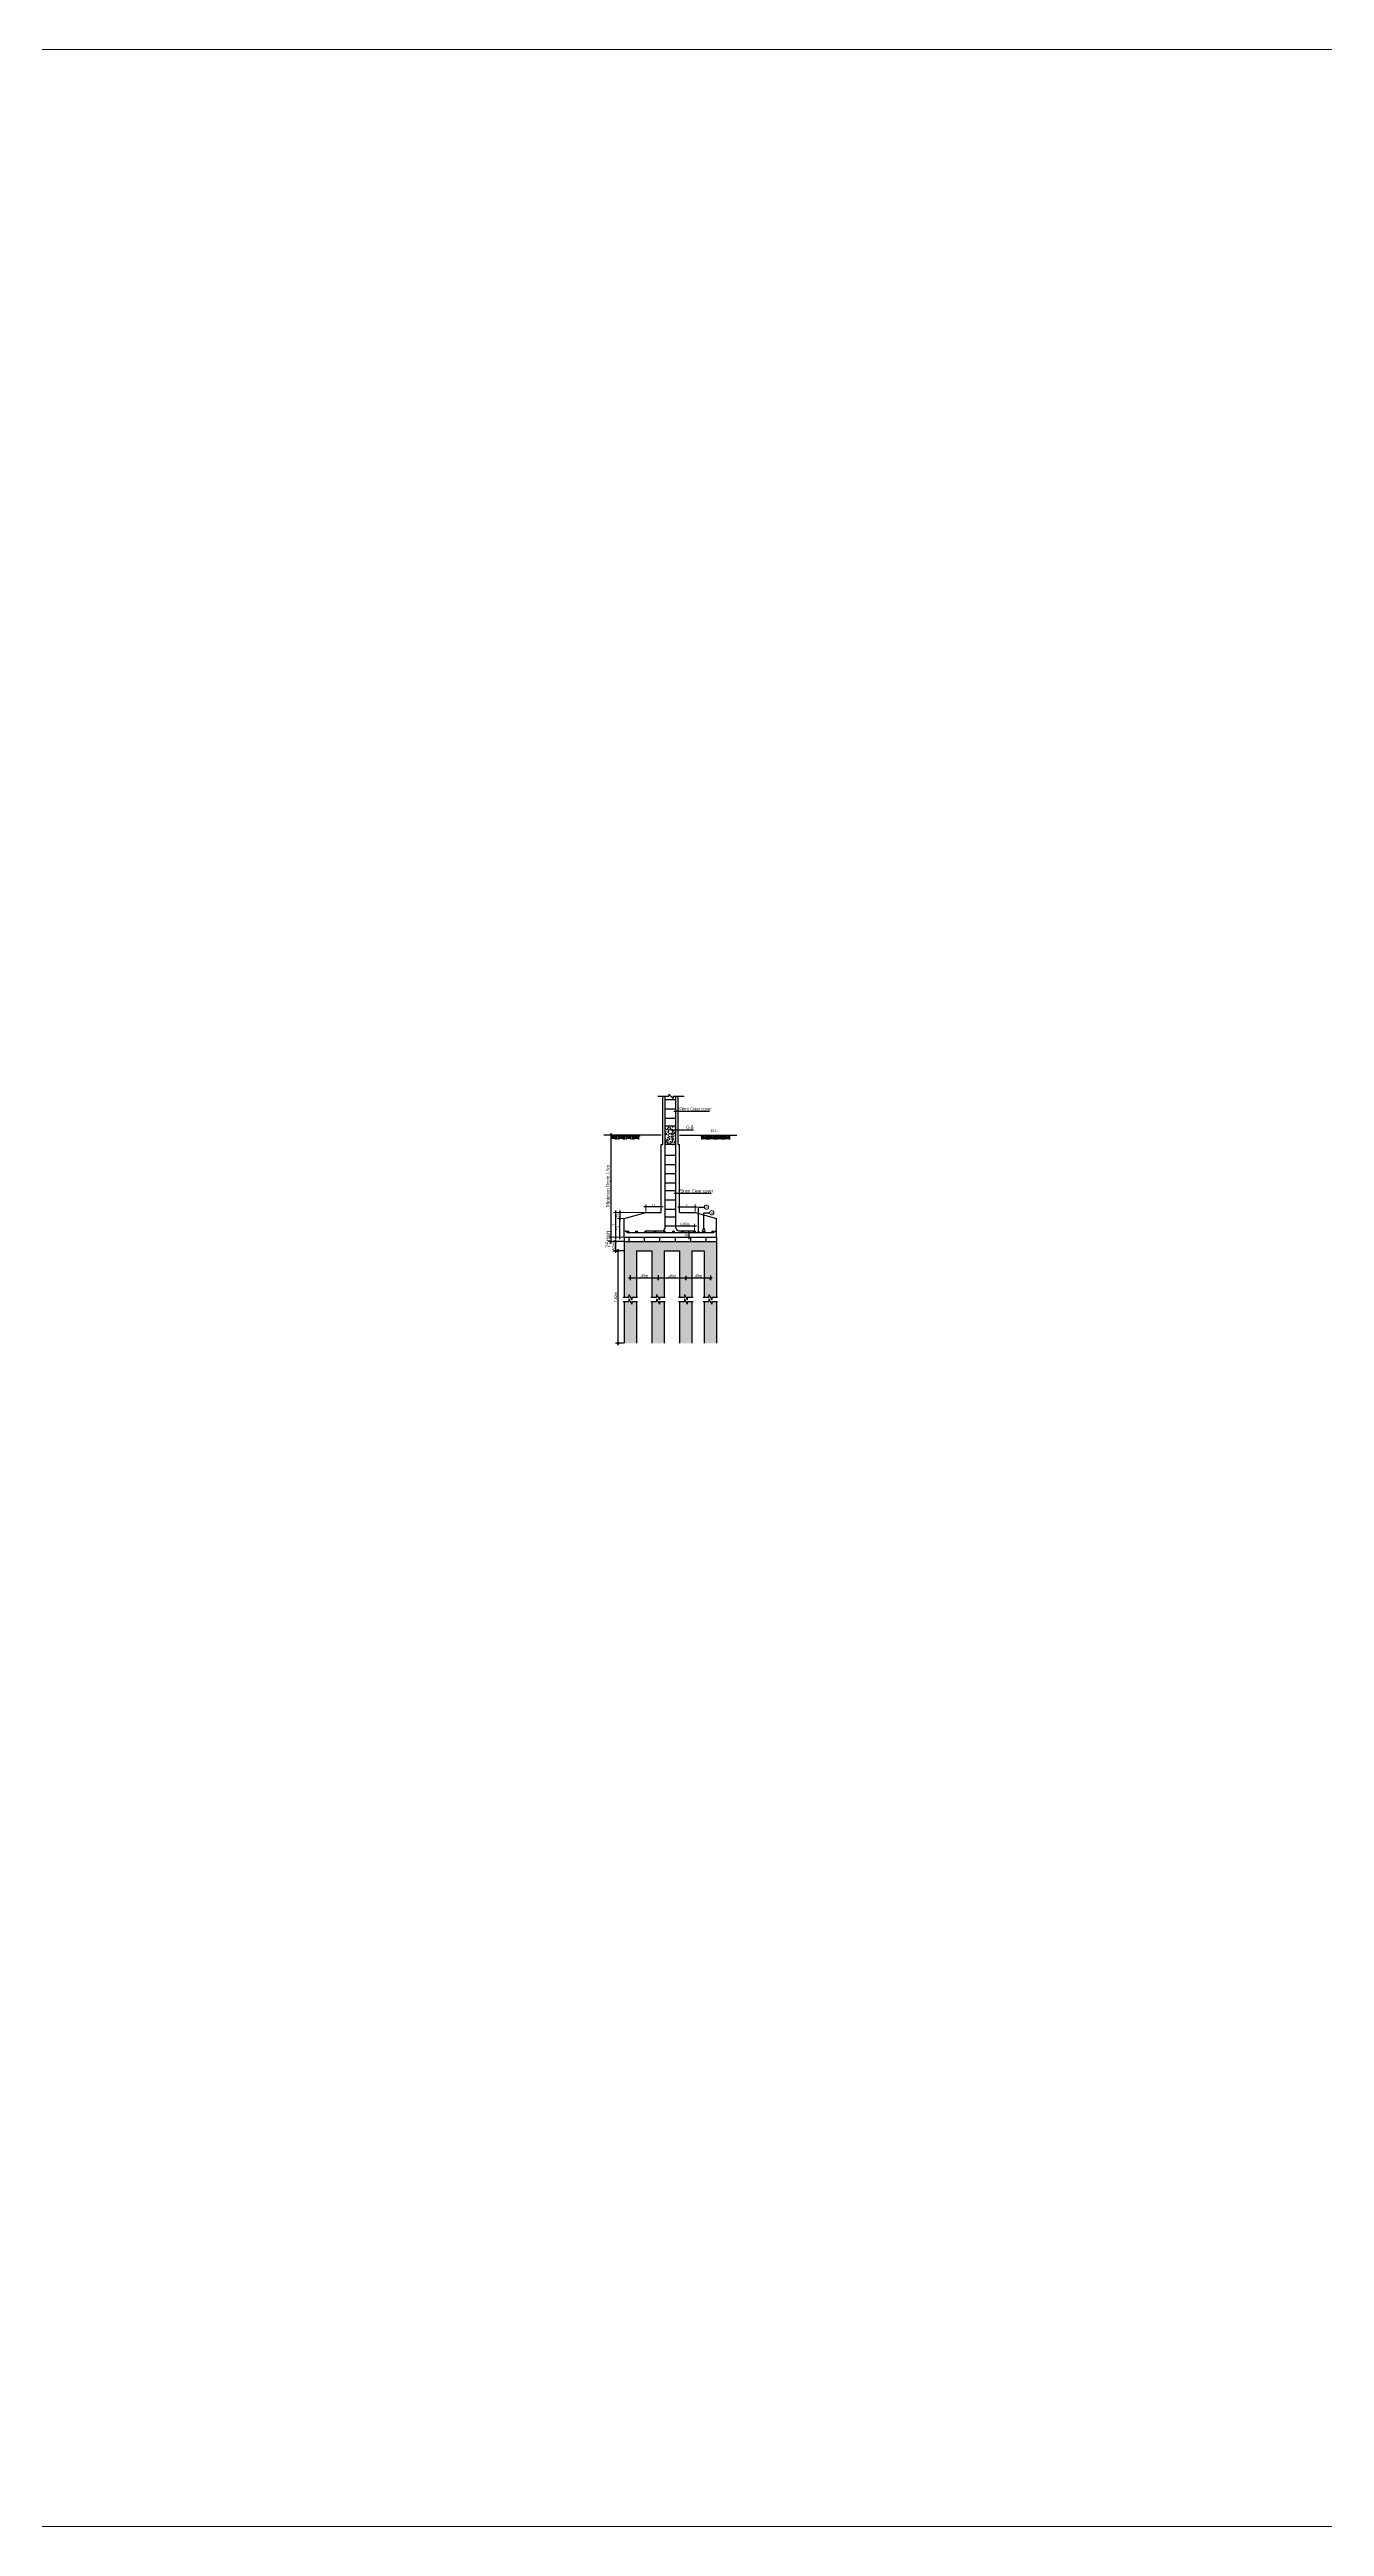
# Model space of a CAD drawing. Header units: inches. Extents: x -4010 to 92088, y -38563 to -1318.
# Drawn here: x 34601 to 35428, y -17502 to -15893 of the extents above; entities that cross this region are included whole.
import ezdxf

# ---------------------------------------------------------------- set-up
doc = ezdxf.new("R2010")
doc.units = ezdxf.units.IN
doc.header["$MEASUREMENT"] = 0
doc.header["$PDMODE"] = 99
for name, color, linetype, lineweight in [('1-FOUNDATION DIM', 31, 'Continuous', 5), ('DIM', 7, 'Continuous', 15), ('Footing', 250, 'Continuous', 30)]:
    doc.layers.add(name, color=color, linetype=linetype, lineweight=lineweight)
for name, color, linetype in [('con_out1', 2, 'Continuous'), ('Hatch', 3, 'Continuous'), ('Rod', 1, 'Continuous'), ('TEX', 7, 'Continuous')]:
    doc.layers.add(name, color=color, linetype=linetype)
doc.styles.get("Standard").update_dxf_attribs({"font": 'ARIALN.TTF'})
doc.dimstyles.new('_20', dxfattribs={"dimscale": 0.25, "dimtxt": 7, "dimasz": 5, "dimexe": 6, "dimexo": 2, "dimgap": 2, "dimtad": 1, "dimdec": 1, "dimzin": 3, "dimdsep": 46, "dimlunit": 4, "dimtxsty": 'Standard', "dimblk": 'OBLIQUE', "dimcen": 0, "dimdle": 5, "dimclrt": 7, "dimazin": 0, "dimtfac": 0.0375, "dimtdec": 1, "dimtofl": 0, "dimtmove": 0, "dimatfit": 3, "dimldrblk": 'OPEN30', "dimfxl": 6, "dimtvp": 0.8, "dimtolj": 1, "dimtzin": 0, "dimlwe": -1, "dimarcsym": 0})

# ---------------------------------------------------------------- blocks, each defined once
blk = doc.blocks.new('_Oblique')
at = {"color": 0, "linetype": 'ByBlock', "lineweight": -2}
blk.add_line((-0.5, -0.5), (0.5, 0.5), dxfattribs=at)
blk = doc.blocks.new('*D575')
at = {"layer": 'Defpoints', "color": 0}
for p in [(35007.4, -16640.5), (35009.9, -16636.1), (35009.9, -16637.2)]:
    blk.add_point(p, dxfattribs=at)
at = {"layer": 'DIM', "color": 0, "lineweight": -2}
for p, q in [((35006.2, -16636.1), (35009.9, -16636.1)), ((35009.9, -16636.1), (35030.3, -16636.1))]:
    blk.add_line(p, q, dxfattribs=at)
at = {"layer": 'DIM', "color": 0}
for p, q in [((35007.4, -16640), (35007.4, -16634.6)), ((35009.9, -16636.7), (35009.9, -16634.6))]:
    blk.add_line(p, q, dxfattribs=at)
at = {"layer": 'DIM', "color": 0, "lineweight": -2, "xscale": 0.75, "yscale": 0.75, "zscale": 0.75, "rotation": 180}
blk.add_blockref('_Oblique', (35007.4, -16636.1), dxfattribs=at)
at = {"layer": 'DIM', "color": 0, "lineweight": -2, "xscale": 0.75, "yscale": 0.75, "zscale": 0.75}
blk.add_blockref('_Oblique', (35009.9, -16636.1), dxfattribs=at)
at = {"layer": 'DIM', "color": 7, "insert": (35020.5, -16634.6), "char_height": 3, "attachment_point": 5}
blk.add_mtext('\\A1;{\\H0.6667x;75mm Clear cover}', dxfattribs=at)
blk = doc.blocks.new('_Open30')
at = {"color": 0, "linetype": 'ByBlock', "lineweight": -2}
for p, q in [((-1, 0.3), (0, 0)), ((0, 0), (-1, -0.3)), ((0, 0), (-1, 0))]:
    blk.add_line(p, q, dxfattribs=at)
blk = doc.blocks.new('*D502')
at = {"layer": 'Defpoints', "color": 0}
for p in [(35007.4, -16583.9), (35008.9, -16582.8), (35008.9, -16584.2)]:
    blk.add_point(p, dxfattribs=at)
at = {"layer": 'DIM', "color": 0}
for p, q in [((35007.4, -16583.4), (35007.4, -16581.3)), ((35008.9, -16583.7), (35008.9, -16581.3))]:
    blk.add_line(p, q, dxfattribs=at)
at = {"layer": 'DIM', "color": 0, "lineweight": -2}
for p, q in [((35006.2, -16582.8), (35008.9, -16582.8)), ((35008.9, -16582.8), (35029.3, -16582.8))]:
    blk.add_line(p, q, dxfattribs=at)
at = {"layer": 'DIM', "color": 0, "lineweight": -2, "xscale": 0.75, "yscale": 0.75, "zscale": 0.75, "rotation": 180}
blk.add_blockref('_Oblique', (35007.4, -16582.8), dxfattribs=at)
at = {"layer": 'DIM', "color": 0, "lineweight": -2, "xscale": 0.75, "yscale": 0.75, "zscale": 0.75}
blk.add_blockref('_Oblique', (35008.9, -16582.8), dxfattribs=at)
at = {"layer": 'DIM', "color": 7, "insert": (35019.5, -16581.3), "char_height": 3, "attachment_point": 5}
blk.add_mtext('\\A1;{\\H0.6667x;37mm Clear cover}', dxfattribs=at)
blk = doc.blocks.new('*D576')
at = {"layer": 'Defpoints', "color": 0}
for p in [(34965.4, -16598.3), (34991.6, -16598.3), (34973.9, -16664.5)]:
    blk.add_point(p, dxfattribs=at)
at = {"layer": 'DIM', "color": 0}
for p, q in [((34991.1, -16598.3), (34963.9, -16598.3)), ((34973.4, -16664.5), (34963.9, -16664.5))]:
    blk.add_line(p, q, dxfattribs=at)
at = {"layer": 'DIM', "color": 0, "lineweight": -2}
blk.add_line((34965.4, -16665.8), (34965.4, -16597), dxfattribs=at)
at = {"layer": 'DIM', "color": 0, "lineweight": -2, "xscale": 0.75, "yscale": 0.75, "zscale": 0.75}
for p, rotation in [((34965.4, -16598.3), 90), ((34965.4, -16664.5), 270)]:
    blk.add_blockref('_Oblique', p, dxfattribs=dict(at, rotation=rotation))
at = {"layer": 'DIM', "color": 7, "insert": (34963.5, -16631.4), "char_height": 3, "attachment_point": 5, "rotation": 90}
blk.add_mtext('\\A1;{\\fTimes New Roman|b0|i0|c0|p18;\\H0.6667x;\\C256;Minimum Depth 1.5m}', dxfattribs=at)
blk = doc.blocks.new('*D577')
at = {"layer": 'Defpoints', "color": 0}
for p in [(35014.4, -16661.5), (35014.5, -16664.5), (35015.8, -16664.5)]:
    blk.add_point(p, dxfattribs=at)
at = {"layer": 'DIM', "color": 0}
for p, q in [((35014.9, -16661.5), (35017.3, -16661.5)), ((35015, -16664.5), (35017.3, -16664.5))]:
    blk.add_line(p, q, dxfattribs=at)
at = {"layer": 'DIM', "color": 0, "lineweight": -2}
blk.add_line((35015.8, -16660.3), (35015.8, -16665.8), dxfattribs=at)
at = {"layer": 'DIM', "color": 0, "lineweight": -2, "xscale": 0.75, "yscale": 0.75, "zscale": 0.75}
for p, rotation in [((35015.8, -16661.5), 90), ((35015.8, -16664.5), 270)]:
    blk.add_blockref('_Oblique', p, dxfattribs=dict(at, rotation=rotation))
at = {"layer": 'DIM', "color": 7, "insert": (35014.3, -16663), "char_height": 3, "attachment_point": 5, "rotation": 90}
blk.add_mtext('\\A1;{\\H0.6667x;\\C7;3"}', dxfattribs=at)
blk = doc.blocks.new('*D578')
at = {"layer": 'Defpoints', "color": 0}
for p in [(34987.9, -16644.9), (34987.9, -16648.5), (34997.9, -16648.5)]:
    blk.add_point(p, dxfattribs=at)
at = {"layer": 'DIM', "color": 0, "lineweight": -2}
blk.add_line((34999.2, -16644.9), (34986.7, -16644.9), dxfattribs=at)
at = {"layer": 'DIM', "color": 0}
for p, q in [((34987.9, -16648), (34987.9, -16643.4)), ((34997.9, -16648), (34997.9, -16643.4))]:
    blk.add_line(p, q, dxfattribs=at)
at = {"layer": 'DIM', "color": 0, "lineweight": -2, "xscale": 0.75, "yscale": 0.75, "zscale": 0.75, "rotation": 180}
blk.add_blockref('_Oblique', (34987.9, -16644.9), dxfattribs=at)
at = {"layer": 'DIM', "color": 0, "lineweight": -2, "xscale": 0.75, "yscale": 0.75, "zscale": 0.75}
blk.add_blockref('_Oblique', (34997.9, -16644.9), dxfattribs=at)
at = {"layer": 'DIM', "color": 7, "insert": (34992.9, -16643.7), "char_height": 3, "attachment_point": 5}
blk.add_mtext('\\A1;{\\H0.5x;\\C7;T1}', dxfattribs=at)
blk = doc.blocks.new('*D579')
at = {"layer": 'Defpoints', "color": 0}
for p in [(35019.9, -16644.9), (35009.9, -16648.5), (35019.9, -16648.5)]:
    blk.add_point(p, dxfattribs=at)
at = {"layer": 'DIM', "color": 0, "lineweight": -2}
blk.add_line((35008.7, -16644.9), (35021.2, -16644.9), dxfattribs=at)
at = {"layer": 'DIM', "color": 0}
for p, q in [((35009.9, -16648), (35009.9, -16643.4)), ((35019.9, -16648), (35019.9, -16643.4))]:
    blk.add_line(p, q, dxfattribs=at)
at = {"layer": 'DIM', "color": 0, "lineweight": -2, "xscale": 0.75, "yscale": 0.75, "zscale": 0.75, "rotation": 180}
blk.add_blockref('_Oblique', (35009.9, -16644.9), dxfattribs=at)
at = {"layer": 'DIM', "color": 0, "lineweight": -2, "xscale": 0.75, "yscale": 0.75, "zscale": 0.75}
blk.add_blockref('_Oblique', (35019.9, -16644.9), dxfattribs=at)
at = {"layer": 'DIM', "color": 7, "insert": (35014.9, -16643.7), "char_height": 3, "attachment_point": 5}
blk.add_mtext('\\A1;{\\H0.5x;\\C7;T1}', dxfattribs=at)
blk = doc.blocks.new('*D580')
at = {"layer": 'Defpoints', "color": 0}
for p in [(34971.1, -16652.5), (34973.9, -16652.5), (34973.7, -16664.5)]:
    blk.add_point(p, dxfattribs=at)
at = {"layer": 'DIM', "color": 0}
for p, q in [((34973.4, -16652.5), (34969.6, -16652.5)), ((34973.2, -16664.5), (34969.6, -16664.5))]:
    blk.add_line(p, q, dxfattribs=at)
at = {"layer": 'DIM', "color": 0, "lineweight": -2}
blk.add_line((34971.1, -16665.8), (34971.1, -16651.3), dxfattribs=at)
at = {"layer": 'DIM', "color": 0, "lineweight": -2, "xscale": 0.75, "yscale": 0.75, "zscale": 0.75}
for p, rotation in [((34971.1, -16652.5), 90), ((34971.1, -16664.5), 270)]:
    blk.add_blockref('_Oblique', p, dxfattribs=dict(at, rotation=rotation))
at = {"layer": 'DIM', "color": 7, "insert": (34969.8, -16658.5), "char_height": 3, "attachment_point": 5, "rotation": 90}
blk.add_mtext('\\A1;{\\H0.5x;\\C7;T1}', dxfattribs=at)
blk = doc.blocks.new('*D581')
at = {"layer": 'Defpoints', "color": 0}
for p in [(34971.1, -16652.5), (34973.9, -16652.5), (34987.9, -16648.5)]:
    blk.add_point(p, dxfattribs=at)
at = {"layer": 'DIM', "color": 0}
for p, q in [((34987.4, -16648.5), (34969.6, -16648.5)), ((34973.4, -16652.5), (34969.6, -16652.5))]:
    blk.add_line(p, q, dxfattribs=at)
at = {"layer": 'DIM', "color": 0, "lineweight": -2}
blk.add_line((34971.1, -16647.3), (34971.1, -16653.8), dxfattribs=at)
at = {"layer": 'DIM', "color": 0, "lineweight": -2, "xscale": 0.75, "yscale": 0.75, "zscale": 0.75}
for p, rotation in [((34971.1, -16648.5), 90), ((34971.1, -16652.5), 270)]:
    blk.add_blockref('_Oblique', p, dxfattribs=dict(at, rotation=rotation))
at = {"layer": 'DIM', "color": 7, "insert": (34969.8, -16650.5), "char_height": 3, "attachment_point": 5, "rotation": 90}
blk.add_mtext('\\A1;{\\H0.5x;\\C7;T2}', dxfattribs=at)
blk = doc.blocks.new('*D582')
at = {"layer": 'Defpoints', "color": 0}
for p in [(34968.5, -16648.5), (34987.9, -16648.5), (34973.9, -16664.5)]:
    blk.add_point(p, dxfattribs=at)
at = {"layer": 'DIM', "color": 0}
for p, q in [((34987.4, -16648.5), (34967, -16648.5)), ((34973.4, -16664.5), (34967, -16664.5))]:
    blk.add_line(p, q, dxfattribs=at)
at = {"layer": 'DIM', "color": 0, "lineweight": -2}
blk.add_line((34968.5, -16665.8), (34968.5, -16647.3), dxfattribs=at)
at = {"layer": 'DIM', "color": 0, "lineweight": -2, "xscale": 0.75, "yscale": 0.75, "zscale": 0.75}
for p, rotation in [((34968.5, -16648.5), 90), ((34968.5, -16664.5), 270)]:
    blk.add_blockref('_Oblique', p, dxfattribs=dict(at, rotation=rotation))
at = {"layer": 'DIM', "color": 7, "insert": (34967.3, -16656.5), "char_height": 3, "attachment_point": 5, "rotation": 90}
blk.add_mtext('\\A1;{\\H0.5x;\\C7;T}', dxfattribs=at)
blk = doc.blocks.new('*D583')
at = {"layer": 'Defpoints', "color": 0}
for p in [(35007.4, -16657.4), (35007.4, -16657.5), (35019.5, -16660.5)]:
    blk.add_point(p, dxfattribs=at)
at = {"layer": 'DIM', "color": 0, "lineweight": -2}
blk.add_line((35020.8, -16657.4), (35006.2, -16657.4), dxfattribs=at)
at = {"layer": 'DIM', "color": 0}
for p, q in [((35007.4, -16657), (35007.4, -16655.9)), ((35019.5, -16660), (35019.5, -16655.9))]:
    blk.add_line(p, q, dxfattribs=at)
at = {"layer": 'DIM', "color": 0, "lineweight": -2, "xscale": 0.75, "yscale": 0.75, "zscale": 0.75, "rotation": 180}
blk.add_blockref('_Oblique', (35007.4, -16657.4), dxfattribs=at)
at = {"layer": 'DIM', "color": 0, "lineweight": -2, "xscale": 0.75, "yscale": 0.75, "zscale": 0.75}
blk.add_blockref('_Oblique', (35019.5, -16657.4), dxfattribs=at)
at = {"layer": 'DIM', "color": 7, "insert": (35013.5, -16656), "char_height": 3, "attachment_point": 5}
blk.add_mtext('\\A1;{\\H0.54x;0.60m}', dxfattribs=at)
blk = doc.blocks.new('*D503')
at = {"layer": 'Defpoints', "color": 0}
for p in [(34965.4, -16664.5), (34973.7, -16664.5), (34973.9, -16667.5)]:
    blk.add_point(p, dxfattribs=at)
at = {"layer": 'DIM', "color": 0}
for p, q in [((34973.2, -16664.5), (34963.9, -16664.5)), ((34973.4, -16667.5), (34963.9, -16667.5))]:
    blk.add_line(p, q, dxfattribs=at)
at = {"layer": 'DIM', "color": 0, "lineweight": -2}
blk.add_line((34965.4, -16668.8), (34965.4, -16663.3), dxfattribs=at)
at = {"layer": 'DIM', "color": 0, "lineweight": -2, "xscale": 0.75, "yscale": 0.75, "zscale": 0.75}
for p, rotation in [((34965.4, -16664.5), 90), ((34965.4, -16667.5), 270)]:
    blk.add_blockref('_Oblique', p, dxfattribs=dict(at, rotation=rotation))
at = {"layer": 'DIM', "color": 7, "insert": (34963.4, -16666), "char_height": 3, "attachment_point": 5, "rotation": 90}
blk.add_mtext('\\A1;75mm', dxfattribs=at)
blk = doc.blocks.new('*D504')
at = {"layer": 'Defpoints', "color": 0}
for p in [(34977.9, -16688.7), (34995.9, -16688.8), (34995.9, -16691.1)]:
    blk.add_point(p, dxfattribs=at)
at = {"layer": 'TEX', "color": 0, "lineweight": -2}
blk.add_line((34976.7, -16691.1), (34997.2, -16691.1), dxfattribs=at)
at = {"layer": 'TEX', "color": 0}
for p, q in [((34977.9, -16689.2), (34977.9, -16692.6)), ((34995.9, -16689.3), (34995.9, -16692.6))]:
    blk.add_line(p, q, dxfattribs=at)
at = {"layer": 'TEX', "color": 0, "lineweight": -2, "xscale": 1.25, "yscale": 1.25, "zscale": 1.25, "rotation": 180}
blk.add_blockref('_Oblique', (34977.9, -16691.1), dxfattribs=at)
at = {"layer": 'TEX', "color": 0, "lineweight": -2, "xscale": 1.25, "yscale": 1.25, "zscale": 1.25}
blk.add_blockref('_Oblique', (34995.9, -16691.1), dxfattribs=at)
at = {"layer": 'TEX', "color": 7, "insert": (34986.9, -16689.7), "char_height": 1.75, "attachment_point": 5}
blk.add_mtext('\\A1;.45m', dxfattribs=at)
blk = doc.blocks.new('*D505')
at = {"layer": 'Defpoints', "color": 0}
for p in [(34995.9, -16688.8), (35013.9, -16689.1), (35013.9, -16691.1)]:
    blk.add_point(p, dxfattribs=at)
at = {"layer": 'TEX', "color": 0, "lineweight": -2}
blk.add_line((34994.7, -16691.1), (35015.2, -16691.1), dxfattribs=at)
at = {"layer": 'TEX', "color": 0}
for p, q in [((34995.9, -16689.3), (34995.9, -16692.6)), ((35013.9, -16689.6), (35013.9, -16692.6))]:
    blk.add_line(p, q, dxfattribs=at)
at = {"layer": 'TEX', "color": 0, "lineweight": -2, "xscale": 1.25, "yscale": 1.25, "zscale": 1.25, "rotation": 180}
blk.add_blockref('_Oblique', (34995.9, -16691.1), dxfattribs=at)
at = {"layer": 'TEX', "color": 0, "lineweight": -2, "xscale": 1.25, "yscale": 1.25, "zscale": 1.25}
blk.add_blockref('_Oblique', (35013.9, -16691.1), dxfattribs=at)
at = {"layer": 'TEX', "color": 7, "insert": (35004.9, -16689.7), "char_height": 1.75, "attachment_point": 5}
blk.add_mtext('\\A1;.45m', dxfattribs=at)
blk = doc.blocks.new('*D506')
at = {"layer": 'Defpoints', "color": 0}
for p in [(35013.9, -16689.1), (35029.9, -16689), (35029.9, -16691.1)]:
    blk.add_point(p, dxfattribs=at)
at = {"layer": 'TEX', "color": 0, "lineweight": -2}
blk.add_line((35012.7, -16691.1), (35031.1, -16691.1), dxfattribs=at)
at = {"layer": 'TEX', "color": 0}
for p, q in [((35013.9, -16689.6), (35013.9, -16692.6)), ((35029.9, -16689.5), (35029.9, -16692.6))]:
    blk.add_line(p, q, dxfattribs=at)
at = {"layer": 'TEX', "color": 0, "lineweight": -2, "xscale": 1.25, "yscale": 1.25, "zscale": 1.25, "rotation": 180}
blk.add_blockref('_Oblique', (35013.9, -16691.1), dxfattribs=at)
at = {"layer": 'TEX', "color": 0, "lineweight": -2, "xscale": 1.25, "yscale": 1.25, "zscale": 1.25}
blk.add_blockref('_Oblique', (35029.9, -16691.1), dxfattribs=at)
at = {"layer": 'TEX', "color": 7, "insert": (35021.9, -16689.7), "char_height": 1.75, "attachment_point": 5}
blk.add_mtext('\\A1;.45m', dxfattribs=at)
blk = doc.blocks.new('*D584')
at = {"layer": 'Defpoints', "color": 0}
for p in [(34973.9, -16673.5), (34969.8, -16733.5), (34973.9, -16733.5)]:
    blk.add_point(p, dxfattribs=at)
at = {"layer": 'TEX', "color": 0}
for p, q in [((34973.4, -16673.5), (34968.3, -16673.5)), ((34973.4, -16733.5), (34968.3, -16733.5))]:
    blk.add_line(p, q, dxfattribs=at)
at = {"layer": 'TEX', "color": 0, "lineweight": -2}
blk.add_line((34969.8, -16672.3), (34969.8, -16734.8), dxfattribs=at)
at = {"layer": 'TEX', "color": 0, "lineweight": -2, "xscale": 1.25, "yscale": 1.25, "zscale": 1.25}
for p, rotation in [((34969.8, -16673.5), 90), ((34969.8, -16733.5), 270)]:
    blk.add_blockref('_Oblique', p, dxfattribs=dict(at, rotation=rotation))
at = {"layer": 'TEX', "color": 7, "insert": (34968.4, -16703.5), "char_height": 1.75, "attachment_point": 5, "rotation": 90}
blk.add_mtext('\\A1;7.62m', dxfattribs=at)
blk = doc.blocks.new('*D585')
at = {"layer": 'Defpoints', "color": 0}
for p in [(34968.4, -16667.5), (34973.9, -16667.5), (34973.9, -16673.5)]:
    blk.add_point(p, dxfattribs=at)
at = {"layer": 'TEX', "color": 0}
for p, q in [((34973.4, -16667.5), (34966.9, -16667.5)), ((34973.4, -16673.5), (34966.9, -16673.5))]:
    blk.add_line(p, q, dxfattribs=at)
at = {"layer": 'TEX', "color": 0, "lineweight": -2}
blk.add_line((34968.4, -16674.8), (34968.4, -16666.3), dxfattribs=at)
at = {"layer": 'TEX', "color": 0, "lineweight": -2, "xscale": 1.25, "yscale": 1.25, "zscale": 1.25}
for p, rotation in [((34968.4, -16667.5), 90), ((34968.4, -16673.5), 270)]:
    blk.add_blockref('_Oblique', p, dxfattribs=dict(at, rotation=rotation))
at = {"layer": 'TEX', "color": 7, "insert": (34967, -16670.5), "char_height": 1.75, "attachment_point": 5, "rotation": 90}
blk.add_mtext('\\A1;150mm', dxfattribs=at)

msp = doc.modelspace()

# ---------------------------------------------------------------- hatches: boundary and pattern name
at = {"layer": 'Hatch'}
h = msp.add_hatch(dxfattribs=at)
h.set_pattern_fill('EARTH', color=256, scale=10, style=0)
h.set_pattern_definition([(180, (35085.6953, -16699.0077), (-2.5, 2.5), [2.5, -2.5]), (180, (35085.6953, -16698.0702), (-2.5, 2.5), [2.5, -2.5]), (180, (35085.6953, -16697.1327), (-2.5, 2.5), [2.5, -2.5]), (90, (35085.3828, -16696.8202), (2.5, 2.5), [2.5, -2.5]), (90, (35084.4453, -16696.8202), (2.5, 2.5), [2.5, -2.5]), (90, (35083.5078, -16696.8202), (2.5, 2.5), [2.5, -2.5])])
h.paths.add_polyline_path([(34965.157, -16598.264), (34984.259, -16598.264), (34984.259, -16601.264), (34965.157, -16601.264)])
h = msp.add_hatch(dxfattribs=at)
h.set_pattern_fill('AR-CONC', color=256, scale=0.5, style=0)
h.set_pattern_definition([(50, (34922.1573, -16705.2464), (3.5863, -0.31376), [0.375, -4.125]), (355, (34922.1573, -16705.2464), (-0.69376, 3.76096), [0.3, -3.3]), (100.4514, (34922.456, -16705.2725), (2.89255, 3.4472), [0.3187, -3.50571]), (46.1842, (34922.1573, -16704.2464), (5.3362, -0.8276), [0.5625, -6.1875]), (96.6356, (34922.602, -16704.3153), (4.67331, 4.87059), [0.47805, -5.25856]), (351.184, (34922.157, -16704.2464), (4.6733, 4.8706), [0.45, -4.95]), (21, (34922.6573, -16704.4964), (2.984535, -2.013094), [0.375, -4.125]), (326, (34922.6573, -16704.4964), (1.21658, 3.62575), [0.3, -3.3]), (71.4514, (34922.906, -16704.664), (4.20111, 1.61265), [0.3187, -3.50571]), (37.5, (34922.1573, -16705.2464), (0.060799, 1.664469), [0, -3.26, 0, -3.35, 0, -3.3125]), (7.5, (34922.1573, -16705.2464), (1.315348, 1.972059), [0, -1.91, 0, -3.185, 0, -1.2625]), (327.5, (34921.0423, -16705.2464), (2.669112, -0.112774), [0, -1.25, 0, -3.9, 0, -5.175]), (317.5, (34920.5423, -16705.2464), (2.91593, 0.500525), [0, -1.625, 0, -2.59, 0, -3.675])])
h.paths.add_polyline_path([(35000.426, -16604.5), (35007.426, -16604.5), (35007.426, -16592.5), (35000.426, -16592.5)])
h = msp.add_hatch(dxfattribs=at)
h.set_pattern_fill('EARTH', color=256, scale=10, style=0)
h.set_pattern_definition([(0, (34922.1573, -16699.0077), (2.5, 2.5), [2.5, -2.5]), (0, (34922.1573, -16698.0702), (2.5, 2.5), [2.5, -2.5]), (0, (34922.1573, -16697.1327), (2.5, 2.5), [2.5, -2.5]), (90, (34922.4698, -16696.8202), (-2.5, 2.5), [2.5, -2.5]), (90, (34923.4073, -16696.8202), (-2.5, 2.5), [2.5, -2.5]), (90, (34924.3448, -16696.8202), (-2.5, 2.5), [2.5, -2.5])])
h.paths.add_polyline_path([(35042.696, -16598.264), (35023.594, -16598.264), (35023.594, -16601.264), (35042.696, -16601.264)])
h = msp.add_hatch(dxfattribs=at)
h.set_pattern_fill('BRICK', color=256, scale=20, style=0)
h.set_pattern_definition([(0, (34922.1573, -16703.2464), (0, 5), []), (90, (34922.157, -16703.246), (-10, 6e-16), [5, -5]), (90, (34927.157, -16703.246), (-10, 6e-16), [-5, 5])])
h.paths.add_polyline_path([(35033.926, -16667.503), (35033.926, -16664.503), (34973.926, -16664.503), (34973.926, -16667.503)])
h = msp.add_hatch(dxfattribs=at)
h.set_pattern_fill('AR-SAND', color=256, scale=0.5, style=0)
h.set_pattern_definition([(37.5, (34922.1573, -16703.2464), (-0.0314967, 0.963412), [0, -0.76, 0, -0.85, 0, -0.8125]), (7.5, (34922.1573, -16703.2464), (0.884888, 1.411073), [0, -0.41, 0, -0.685, 0, -0.2625]), (327.5, (34921.5423, -16703.2464), (1.557071, 0.0028295), [0, -0.25, 0, -0.9, 0, -1.175]), (317.5, (34921.5423, -16703.2464), (1.503063, 0.438838), [0, -0.125, 0, -0.59, 0, -0.675])])
h.paths.add_polyline_path([(34973.926, -16667.503), (34973.926, -16673.503), (35033.926, -16673.503), (35033.926, -16667.503)])
h = msp.add_hatch(dxfattribs=at)
h.set_pattern_fill('AR-SAND', color=256, scale=0.5, style=0)
h.set_pattern_definition([(37.5, (36363.6737, -15233.4163), (-0.03149668, 0.96341188), [0, -0.76, 0, -0.85, 0, -0.8125]), (7.5, (36363.6737, -15233.4163), (0.88488835, 1.411073), [0, -0.41, 0, -0.685, 0, -0.2625]), (327.5, (36363.0587, -15233.4163), (1.55707093, 0.00282953), [0, -0.25, 0, -0.9, 0, -1.175]), (317.5, (36363.0587, -15233.4163), (1.5030633, 0.4388378), [0, -0.125, 0, -0.59, 0, -0.675])])
h.paths.add_polyline_path([(34973.926, -16733.503), (34981.926, -16733.503), (34981.926, -16706.393), (34978.877, -16706.393), (34978.877, -16708.128), (34976.975, -16704.659), (34976.975, -16706.393), (34973.926, -16706.393)])
h.paths.add_polyline_path([(34999.926, -16706.393), (34996.877, -16706.393), (34996.877, -16708.128), (34994.975, -16704.659), (34994.975, -16706.393), (34991.926, -16706.393), (34991.926, -16733.503), (34999.926, -16733.503)])
h.paths.add_polyline_path([(35009.926, -16733.503), (35017.926, -16733.503), (35017.926, -16706.393), (35014.877, -16706.393), (35014.877, -16708.128), (35012.975, -16704.659), (35012.975, -16706.393), (35009.926, -16706.393)])
h.paths.add_polyline_path([(35033.853, -16706.393), (35030.804, -16706.393), (35030.804, -16708.128), (35028.902, -16704.659), (35028.902, -16706.393), (35025.853, -16706.393), (35025.853, -16733.503), (35033.853, -16733.503)])
h.paths.add_polyline_path([(35033.853, -16673.503), (35025.853, -16673.503), (35025.853, -16703.503), (35028.902, -16703.503), (35028.902, -16701.768), (35030.804, -16705.237), (35030.804, -16703.503), (35033.853, -16703.503)])
h.paths.add_polyline_path([(35017.926, -16673.503), (35009.926, -16673.503), (35009.926, -16703.503), (35012.975, -16703.503), (35012.975, -16701.768), (35014.877, -16705.237), (35014.877, -16703.503), (35017.926, -16703.503)])
h.paths.add_polyline_path([(34991.926, -16703.503), (34994.975, -16703.503), (34994.975, -16701.768), (34996.877, -16705.237), (34996.877, -16703.503), (34999.926, -16703.503), (34999.926, -16673.503), (34991.926, -16673.503)])
h.paths.add_polyline_path([(34981.926, -16673.503), (34973.926, -16673.503), (34973.926, -16703.503), (34976.975, -16703.503), (34976.975, -16701.768), (34978.877, -16705.237), (34978.877, -16703.503), (34981.926, -16703.503)])
at = {"layer": 'Rod'}
for points in [[(34976.926, -16661.017, 1), (34975.926, -16661.017, 1)], [(34982.426, -16661.003, 1), (34981.426, -16661.003, 1)], [(34988.426, -16661.003, 1), (34987.426, -16661.003, 1)], [(34994.426, -16661.003, 1), (34993.426, -16661.003, 1)], [(35000.426, -16661.003, 1), (34999.426, -16661.003, 1)], [(35006.426, -16661.003, 1), (35005.426, -16661.003, 1)], [(35012.426, -16661.003, 1), (35011.426, -16661.003, 1)], [(35020.038, -16661.003, 1), (35019.038, -16661.003, 1)], [(35026.038, -16661.003, 1), (35025.038, -16661.003, 1)], [(35031.926, -16661.017, 1), (35030.926, -16661.017, 1)]]:
    msp.add_hatch(color=256, dxfattribs=at).paths.add_polyline_path(points)

# ---------------------------------------------------------------- linework, layer by layer
at = {"layer": '1-FOUNDATION DIM'}
msp.add_lwpolyline([(28242.348, -15893.413), (37083.326, -15893.413), (37083.326, -17501.775), (28242.348, -17501.775)], close=True, dxfattribs=at)
at = {"layer": 'con_out1'}
for p, q in [((34995.695, -16573.104), (35002.857, -16573.104)), ((34998.926, -16604.503), (34998.926, -16573.104)), ((35002.857, -16571.761), (35002.857, -16573.104)), ((35002.857, -16571.761), (35005.67, -16574.448)), ((35005.67, -16573.104), (35012.832, -16573.104)), ((35005.67, -16573.104), (35005.67, -16574.448)), ((35008.926, -16604.503), (35008.926, -16573.104)), ((35007.426, -16592.5), (35000.426, -16592.5)), ((34997.926, -16648.503), (34997.926, -16604.503)), ((34997.926, -16604.503), (34998.926, -16604.503)), ((35007.426, -16604.5), (35000.426, -16604.5)), ((35008.926, -16604.503), (35009.926, -16604.503)), ((35009.926, -16648.503), (35009.926, -16604.503)), ((34973.926, -16652.503), (34987.926, -16648.503)), ((34973.926, -16664.503), (34973.926, -16652.503)), ((34987.926, -16648.503), (34997.926, -16648.503)), ((35009.926, -16648.503), (35019.926, -16648.503)), ((35019.926, -16648.503), (35033.926, -16652.503)), ((35033.926, -16664.503), (35033.926, -16652.503)), ((34973.926, -16664.503), (35033.926, -16664.503)), ((34973.926, -16673.503), (34973.926, -16703.503)), ((34981.926, -16673.503), (34981.926, -16703.503)), ((34991.926, -16673.503), (34991.926, -16703.503)), ((34999.926, -16673.503), (34999.926, -16703.503)), ((35009.926, -16673.503), (35009.926, -16703.503)), ((35017.926, -16673.503), (35017.926, -16703.503)), ((35025.853, -16673.503), (35025.853, -16703.503)), ((35033.853, -16673.503), (35033.853, -16703.503)), ((34973.231, -16703.503), (34976.975, -16703.503)), ((34973.231, -16706.393), (34976.975, -16706.393)), ((34973.926, -16706.393), (34973.926, -16733.503)), ((34976.975, -16701.768), (34976.975, -16703.503)), ((34976.975, -16701.768), (34978.877, -16705.237)), ((34976.975, -16704.659), (34976.975, -16706.393)), ((34976.975, -16704.659), (34978.877, -16708.128)), ((34978.877, -16703.503), (34982.606, -16703.503)), ((34978.877, -16703.503), (34978.877, -16705.237)), ((34978.877, -16706.393), (34982.606, -16706.393)), ((34978.877, -16706.393), (34978.877, -16708.128)), ((34981.926, -16706.393), (34981.926, -16733.503)), ((34991.231, -16703.503), (34994.975, -16703.503)), ((34991.231, -16706.393), (34994.975, -16706.393)), ((34991.926, -16706.393), (34991.926, -16733.503)), ((34994.975, -16701.768), (34994.975, -16703.503)), ((34994.975, -16701.768), (34996.877, -16705.237)), ((34994.975, -16704.659), (34994.975, -16706.393)), ((34994.975, -16704.659), (34996.877, -16708.128)), ((34996.877, -16703.503), (35000.606, -16703.503)), ((34996.877, -16703.503), (34996.877, -16705.237)), ((34996.877, -16706.393), (35000.606, -16706.393)), ((34996.877, -16706.393), (34996.877, -16708.128)), ((34999.926, -16706.393), (34999.926, -16733.503)), ((35009.231, -16703.503), (35012.975, -16703.503)), ((35009.231, -16706.393), (35012.975, -16706.393)), ((35009.926, -16706.393), (35009.926, -16733.503)), ((35012.975, -16701.768), (35012.975, -16703.503)), ((35012.975, -16701.768), (35014.877, -16705.237)), ((35012.975, -16704.659), (35012.975, -16706.393)), ((35012.975, -16704.659), (35014.877, -16708.128)), ((35014.877, -16703.503), (35018.606, -16703.503)), ((35014.877, -16703.503), (35014.877, -16705.237)), ((35014.877, -16706.393), (35018.606, -16706.393)), ((35014.877, -16706.393), (35014.877, -16708.128)), ((35017.926, -16706.393), (35017.926, -16733.503)), ((35025.157, -16703.503), (35028.902, -16703.503)), ((35025.157, -16706.393), (35028.902, -16706.393)), ((35025.853, -16706.393), (35025.853, -16733.503)), ((35028.902, -16701.768), (35028.902, -16703.503)), ((35028.902, -16701.768), (35030.804, -16705.237)), ((35028.902, -16704.659), (35028.902, -16706.393)), ((35028.902, -16704.659), (35030.804, -16708.128)), ((35030.804, -16703.503), (35034.532, -16703.503)), ((35030.804, -16703.503), (35030.804, -16705.237)), ((35030.804, -16706.393), (35034.532, -16706.393)), ((35030.804, -16706.393), (35030.804, -16708.128)), ((35033.853, -16706.393), (35033.853, -16733.503))]:
    msp.add_line(p, q, dxfattribs=at)
at = {"layer": 'DIM'}
msp.add_line((35025.538, -16648.774), (35029.388, -16648.774), dxfattribs=at)
for centre, radius in [((35027.434, -16645.099), 1.398), ((35025.538, -16660.503), 1), ((35030.786, -16648.774), 1.398)]:
    msp.add_circle(centre, radius, dxfattribs=at)
at = {"layer": 'Footing'}
for p, q in [((34973.926, -16664.503), (34973.926, -16673.503)), ((34973.926, -16667.503), (35033.926, -16667.503)), ((34981.926, -16673.503), (34991.926, -16673.503)), ((34999.926, -16673.503), (35009.926, -16673.503)), ((35017.926, -16673.503), (35025.853, -16673.503)), ((35033.853, -16673.503), (35033.926, -16673.503)), ((35033.926, -16664.503), (35033.926, -16673.503))]:
    msp.add_line(p, q, dxfattribs=at)
at = {"layer": 'Hatch'}
for p, q in [((34997.926, -16598.264), (34960.724, -16598.264)), ((35009.926, -16598.264), (35047.128, -16598.264))]:
    msp.add_line(p, q, dxfattribs=at)
at = {"layer": 'Rod'}
for p, q in [((35000.426, -16658.503), (35000.426, -16573.104)), ((35007.426, -16575.517), (35000.426, -16575.517)), ((35007.426, -16581.517), (35000.426, -16581.517)), ((35007.426, -16658.503), (35007.426, -16573.104)), ((35007.426, -16587.517), (35000.426, -16587.517)), ((35007.426, -16611.517), (35000.426, -16611.517)), ((35007.426, -16617.517), (35000.426, -16617.517)), ((35007.426, -16623.517), (35000.426, -16623.517)), ((35007.426, -16629.517), (35000.426, -16629.517)), ((35007.426, -16629.517), (35000.426, -16629.517)), ((35007.426, -16634.517), (35000.426, -16634.517)), ((35007.426, -16640.517), (35000.426, -16640.517)), ((35007.426, -16646.517), (35000.426, -16646.517)), ((34975.926, -16661.503), (34974.579, -16660.47)), ((34975.926, -16661.503), (35031.926, -16661.503)), ((34987.926, -16660.503), (34998.426, -16660.503)), ((35007.426, -16651.517), (35000.426, -16651.517)), ((35007.426, -16657.517), (35000.426, -16657.517)), ((35009.426, -16660.503), (35019.538, -16660.503)), ((35031.926, -16661.503), (35033.273, -16660.47))]:
    msp.add_line(p, q, dxfattribs=at)
for centre in [(34976.426, -16661.017), (34981.926, -16661.003), (34987.926, -16661.003), (34993.926, -16661.003), (34999.926, -16661.003), (35005.926, -16661.003), (35011.926, -16661.003), (35019.538, -16661.003), (35025.538, -16661.003), (35031.426, -16661.017)]:
    msp.add_circle(centre, 0.5, dxfattribs=at)
for centre, start, end in [((34998.426, -16658.503), 270, 0), ((35009.426, -16658.503), 180, 270)]:
    msp.add_arc(centre, 2, start, end, dxfattribs=at)

# ---------------------------------------------------------------- texts
at = {"layer": 'DIM'}
for s, p in [('a', (35027.031, -16645.622)), ('b', (35030.274, -16649.464))]:
    msp.add_text(s, height=1.519, dxfattribs=at).set_placement(p)
at = {"layer": 'DIM', "char_height": 2, "attachment_point": 1}
for s, insert in [('G.B', (35014.217, -16592.126)), ('G.L', (35030.119, -16594.286))]:
    msp.add_mtext(s, dxfattribs=dict(at, insert=insert))

# ---------------------------------------------------------------- dimensions: what is measured, and where the dimension line sits
at = {"layer": 'DIM'}
for base, p1, p2, text, picture, middle in [((35008.926, -16582.816), (35007.426, -16583.89), (35008.926, -16584.193), '{\\H0.6667x;37mm Clear cover}', '*D502', (35019.505, -16581.281)), ((35009.926, -16636.136), (35007.426, -16640.517), (35009.926, -16637.21), '{\\H0.6667x;75mm Clear cover}', '*D575', (35020.498, -16634.601)), ((35019.926, -16644.912), (35009.926, -16648.503), (35019.926, -16648.503), '{\\H0.5x;\\C7;T1}', '*D579', (35014.926, -16643.659)), ((35007.426, -16657.365), (35019.538, -16660.503), (35007.426, -16657.517), '{\\H0.54x;0.60m}', '*D583', (35013.482, -16656.038))]:
    dim = msp.add_linear_dim(base=base, p1=p1, p2=p2, text=text, dimstyle='_20', override={"dimtxt": 12, "dimasz": 3}, dxfattribs=at)
    dim.commit()
    dim.dimension.update_dxf_attribs({"geometry": picture, "text_midpoint": middle})
for base, p1, p2, text, picture, middle in [((34965.388, -16598.264), (34973.926, -16664.503), (34991.609, -16598.264), '{\\fTimes New Roman|b0|i0|c0|p18;\\H0.6667x;\\C256;Minimum Depth 1.5m}', '*D576', (34965.388, -16631.383)), ((34965.388, -16664.503), (34973.926, -16667.503), (34973.676, -16664.503), '75mm', '*D503', (34965.388, -16666.003))]:
    dim = msp.add_linear_dim(base=base, p1=p1, p2=p2, angle=90, text=text, dimstyle='_20', override={"dimtxt": 12, "dimasz": 3}, dxfattribs=at)
    dim.commit()
    dim.dimension.update_dxf_attribs({"geometry": picture, "text_midpoint": middle, "dimtype": 160})
dim = msp.add_linear_dim(base=(34987.926, -16644.912), p1=(34997.926, -16648.503), p2=(34987.926, -16648.503), text='{\\H0.5x;\\C7;T1}', dimstyle='_20', override={"dimtxt": 12, "dimasz": 3}, dxfattribs=at)
dim.commit()
dim.dimension.update_dxf_attribs({"geometry": '*D578', "text_midpoint": (34992.926, -16644.912), "dimtype": 160})
for base, p1, p2, text, picture, middle in [((34968.532, -16648.503), (34973.926, -16664.503), (34987.926, -16648.503), '{\\H0.5x;\\C7;T}', '*D582', (34967.282, -16656.503)), ((34971.067, -16652.503), (34987.926, -16648.503), (34973.926, -16652.503), '{\\H0.5x;\\C7;T2}', '*D581', (34969.814, -16650.503)), ((34971.067, -16652.503), (34973.676, -16664.503), (34973.926, -16652.503), '{\\H0.5x;\\C7;T1}', '*D580', (34969.814, -16658.503)), ((35015.81, -16664.503), (35014.425, -16661.503), (35014.481, -16664.503), '{\\H0.6667x;\\C7;<>}', '*D577', (35014.288, -16663.003))]:
    dim = msp.add_linear_dim(base=base, p1=p1, p2=p2, angle=90, text=text, dimstyle='_20', override={"dimtxt": 12, "dimasz": 3}, dxfattribs=at)
    dim.commit()
    dim.dimension.update_dxf_attribs({"geometry": picture, "text_midpoint": middle})
at = {"layer": 'TEX'}
dim = msp.add_linear_dim(base=(34968.388, -16667.503), p1=(34973.926, -16673.503), p2=(34973.926, -16667.503), angle=90, text='150mm', dimstyle='_20', dxfattribs=at)
dim.commit()
dim.dimension.update_dxf_attribs({"geometry": '*D585', "text_midpoint": (34968.388, -16670.503), "dimtype": 160})
dim = msp.add_linear_dim(base=(34969.831, -16733.503), p1=(34973.926, -16673.503), p2=(34973.926, -16733.503), angle=90, text='7.62m', dimstyle='_20', dxfattribs=at)
dim.commit()
dim.dimension.update_dxf_attribs({"geometry": '*D584', "text_midpoint": (34968.437, -16703.503)})
for base, p1, p2, picture, middle in [((34995.926, -16691.056), (34977.926, -16688.666), (34995.926, -16688.826), '*D504', (34986.926, -16689.666)), ((35013.926, -16691.056), (34995.926, -16688.826), (35013.926, -16689.144), '*D505', (35004.926, -16689.666)), ((35029.853, -16691.056), (35013.926, -16689.144), (35029.853, -16688.985), '*D506', (35021.89, -16689.666))]:
    dim = msp.add_linear_dim(base=base, p1=p1, p2=p2, text='.45m', dimstyle='_20', dxfattribs=at)
    dim.commit()
    dim.dimension.update_dxf_attribs({"geometry": picture, "text_midpoint": middle})

# ---------------------------------------------------------------- leaders
at = {"layer": 'DIM', "annotation_type": 0, "has_hookline": 1, "hookline_direction": 0, "text_width": 4.575}
msp.add_leader([(35004.531, -16594.786), (35013.857, -16594.786)], dimstyle='_20', override={"dimtxt": 12, "dimasz": 3}, dxfattribs=at)
at = {"layer": 'DIM'}
for points in [[(35022.186, -16661.503), (35022.186, -16645.099), (35026.036, -16645.099)], [(35025.538, -16659.502), (35025.538, -16648.774), (35029.388, -16648.774)]]:
    msp.add_leader(points, dimstyle='_20', override={"dimtxt": 12, "dimasz": 3}, dxfattribs=at)

doc.saveas('drawing.dxf')
